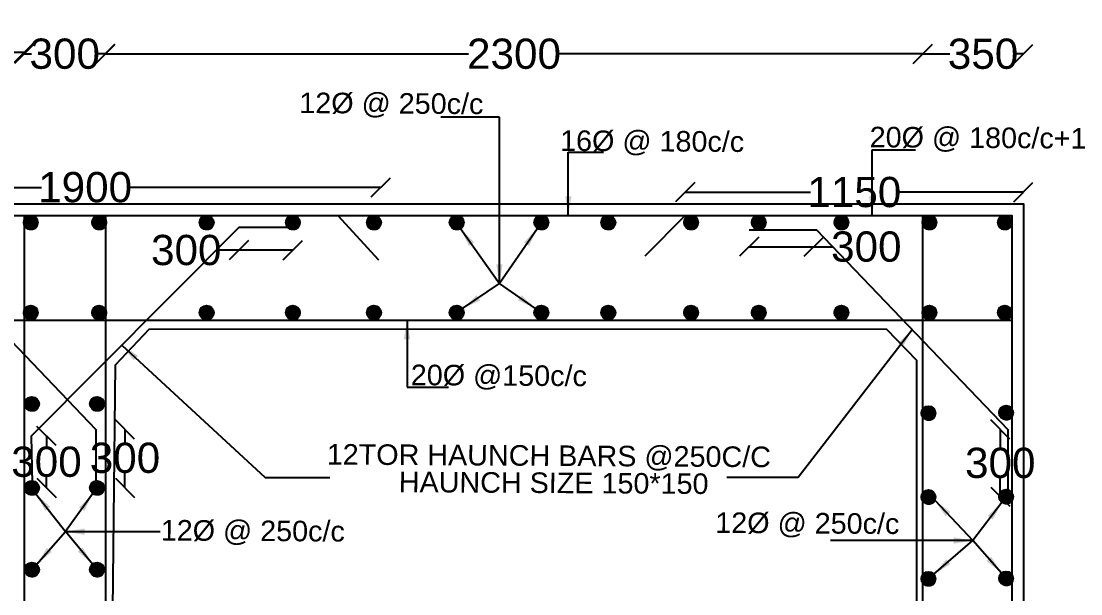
# Model space of a CAD drawing. Header units: millimetres. Extents: x 5124 to 3877021, y 2311 to 45953129.
# Drawn here: x 3868483 to 3873741, y 45943410 to 45946251 of the extents above; entities that cross this region are included whole.
import ezdxf

# ---------------------------------------------------------------- set-up
doc = ezdxf.new("R2010")
doc.units = ezdxf.units.MM
doc.header["$MEASUREMENT"] = 0
doc.layers.add('DIMENSION', color=7, linetype='Continuous')
doc.layers.add('DRAWING', color=7, linetype='Continuous')
doc.styles.get("Standard").update_dxf_attribs({"font": 'arial.ttf', "height": 150})
doc.dimstyles.get("Standard").update_dxf_attribs({"dimtxt": 200, "dimasz": 110, "dimexe": 0.18, "dimexo": 0.0625, "dimgap": 0.09, "dimtad": 0, "dimtih": 1, "dimtoh": 1, "dimdec": 0, "dimzin": 0, "dimdsep": 46, "dimtxsty": 'Standard', "dimblk": 'OBLIQUE', "dimcen": 0.09, "dimse1": 1, "dimse2": 1, "dimadec": 0, "dimazin": 0, "dimtfac": 1, "dimtdec": 0, "dimtofl": 0, "dimtmove": 0, "dimatfit": 3, "dimfxl": 1, "dimtolj": 1, "dimtzin": 0, "dimarcsym": 0})

# ---------------------------------------------------------------- blocks, each defined once
blk = doc.blocks.new('_Oblique')
at = {"color": 0, "linetype": 'ByBlock', "lineweight": -2}
blk.add_line((-0.5, -0.5), (0.5, 0.5), dxfattribs=at)
blk = doc.blocks.new('*D138')
at = {"layer": 'Defpoints', "color": 0, "transparency": 16777216}
for p in [(3868497.6, 45946096.1), (3864397.6, 45945287.4), (3868497.6, 45945287.4)]:
    blk.add_point(p, dxfattribs=at)
at = {"layer": 'DIMENSION', "color": 0, "lineweight": -2, "transparency": 16777216}
for p, q in [((3864397.6, 45946096.1), (3866222.5, 45946096.1)), ((3868497.6, 45946096.1), (3866672.7, 45946096.1))]:
    blk.add_line(p, q, dxfattribs=at)
at = {"layer": 'DIMENSION', "color": 0, "lineweight": -2, "transparency": 16777216, "xscale": 95, "yscale": 95, "zscale": 95, "rotation": 180}
blk.add_blockref('_Oblique', (3864397.6, 45946096.1), dxfattribs=at)
at = {"layer": 'DIMENSION', "color": 0, "lineweight": -2, "transparency": 16777216, "xscale": 95, "yscale": 95, "zscale": 95}
blk.add_blockref('_Oblique', (3868497.6, 45946096.1), dxfattribs=at)
at = {"layer": 'DIMENSION', "color": 0, "transparency": 16777216, "insert": (3866447.6, 45946096.1), "char_height": 150, "attachment_point": 5}
blk.add_mtext('\\A1;2300', dxfattribs=at)
blk = doc.blocks.new('*D139')
at = {"layer": 'Defpoints', "color": 0, "transparency": 16777216}
for p in [(3868900.9, 45946088.9), (3868497.6, 45945287.4), (3868900.9, 45945287.4)]:
    blk.add_point(p, dxfattribs=at)
at = {"layer": 'DIMENSION', "color": 0, "lineweight": -2, "transparency": 16777216}
for p, q in [((3868497.6, 45946088.9), (3868533.8, 45946088.9)), ((3868900.9, 45946088.9), (3868864.7, 45946088.9))]:
    blk.add_line(p, q, dxfattribs=at)
at = {"layer": 'DIMENSION', "color": 0, "lineweight": -2, "transparency": 16777216, "xscale": 95, "yscale": 95, "zscale": 95, "rotation": 180}
blk.add_blockref('_Oblique', (3868497.6, 45946088.9), dxfattribs=at)
at = {"layer": 'DIMENSION', "color": 0, "lineweight": -2, "transparency": 16777216, "xscale": 95, "yscale": 95, "zscale": 95}
blk.add_blockref('_Oblique', (3868900.9, 45946088.9), dxfattribs=at)
at = {"layer": 'DIMENSION', "color": 0, "transparency": 16777216, "insert": (3868699.2, 45946088.9), "char_height": 150, "attachment_point": 5}
blk.add_mtext('\\A1;300', dxfattribs=at)
blk = doc.blocks.new('*D140')
at = {"layer": 'Defpoints', "color": 0, "transparency": 16777216}
for p in [(3872956.3, 45946088.7), (3868900.9, 45945269.2), (3872956.3, 45945287.4)]:
    blk.add_point(p, dxfattribs=at)
at = {"layer": 'DIMENSION', "color": 0, "lineweight": -2, "transparency": 16777216}
for p, q in [((3868900.9, 45946088.7), (3870703.5, 45946088.7)), ((3872956.3, 45946088.7), (3871153.7, 45946088.7))]:
    blk.add_line(p, q, dxfattribs=at)
at = {"layer": 'DIMENSION', "color": 0, "lineweight": -2, "transparency": 16777216, "xscale": 95, "yscale": 95, "zscale": 95, "rotation": 180}
blk.add_blockref('_Oblique', (3868900.9, 45946088.7), dxfattribs=at)
at = {"layer": 'DIMENSION', "color": 0, "lineweight": -2, "transparency": 16777216, "xscale": 95, "yscale": 95, "zscale": 95}
blk.add_blockref('_Oblique', (3872956.3, 45946088.7), dxfattribs=at)
at = {"layer": 'DIMENSION', "color": 0, "transparency": 16777216, "insert": (3870928.6, 45946088.7), "char_height": 150, "attachment_point": 5}
blk.add_mtext('\\A1;2300', dxfattribs=at)
blk = doc.blocks.new('*D141')
at = {"layer": 'Defpoints', "color": 0, "transparency": 16777216}
for p in [(3870267.7, 45945426.8), (3867333.2, 45945287.4), (3870267.7, 45945287.4)]:
    blk.add_point(p, dxfattribs=at)
at = {"layer": 'DIMENSION', "color": 0, "lineweight": -2, "transparency": 16777216}
for p, q in [((3867333.2, 45945426.8), (3868583.7, 45945426.8)), ((3870267.7, 45945426.8), (3869017.2, 45945426.8))]:
    blk.add_line(p, q, dxfattribs=at)
at = {"layer": 'DIMENSION', "color": 0, "lineweight": -2, "transparency": 16777216, "xscale": 95, "yscale": 95, "zscale": 95, "rotation": 180}
blk.add_blockref('_Oblique', (3867333.2, 45945426.8), dxfattribs=at)
at = {"layer": 'DIMENSION', "color": 0, "lineweight": -2, "transparency": 16777216, "xscale": 95, "yscale": 95, "zscale": 95}
blk.add_blockref('_Oblique', (3870267.7, 45945426.8), dxfattribs=at)
at = {"layer": 'DIMENSION', "color": 0, "transparency": 16777216, "insert": (3868800.4, 45945426.8), "char_height": 150, "attachment_point": 5}
blk.add_mtext('\\A1;1900', dxfattribs=at)
blk = doc.blocks.new('*D142')
at = {"layer": 'Defpoints', "color": 0, "transparency": 16777216}
for p in [(3869562.8, 45945228.3), (3869831.4, 45945217.2), (3869562.8, 45945115)]:
    blk.add_point(p, dxfattribs=at)
at = {"layer": 'DIMENSION', "color": 0, "lineweight": -2, "transparency": 16777216}
for p, q in [((3869562.8, 45945115), (3869467.8, 45945115)), ((3869831.4, 45945115), (3869562.8, 45945115))]:
    blk.add_line(p, q, dxfattribs=at)
at = {"layer": 'DIMENSION', "color": 0, "lineweight": -2, "transparency": 16777216, "xscale": 95, "yscale": 95, "zscale": 95, "rotation": 180}
blk.add_blockref('_Oblique', (3869562.8, 45945115), dxfattribs=at)
at = {"layer": 'DIMENSION', "color": 0, "lineweight": -2, "transparency": 16777216, "xscale": 95, "yscale": 95, "zscale": 95}
blk.add_blockref('_Oblique', (3869831.4, 45945115), dxfattribs=at)
at = {"layer": 'DIMENSION', "color": 0, "transparency": 16777216, "insert": (3869302.3, 45945115), "char_height": 150, "attachment_point": 5}
blk.add_mtext('\\A1;300', dxfattribs=at)
blk = doc.blocks.new('*D149')
at = {"layer": 'Defpoints', "color": 0, "transparency": 16777216}
for p in [(3868533.4, 45944193.2), (3868608.6, 45944193.2), (3868536.6, 45943936)]:
    blk.add_point(p, dxfattribs=at)
at = {"layer": 'DIMENSION', "color": 0, "lineweight": -2, "transparency": 16777216}
for p, q in [((3868608.6, 45944193.2), (3868608.6, 45944141.3)), ((3868608.6, 45943936), (3868608.6, 45943987.9))]:
    blk.add_line(p, q, dxfattribs=at)
at = {"layer": 'DIMENSION', "color": 0, "lineweight": -2, "transparency": 16777216, "xscale": 95, "yscale": 95, "zscale": 95}
for p, rotation in [((3868608.6, 45944193.2), 90), ((3868608.6, 45943936), 270)]:
    blk.add_blockref('_Oblique', p, dxfattribs=dict(at, rotation=rotation))
at = {"layer": 'DIMENSION', "color": 0, "transparency": 16777216, "insert": (3868608.6, 45944064.6), "char_height": 150, "attachment_point": 5}
blk.add_mtext('\\A1;300', dxfattribs=at)
blk = doc.blocks.new('*D150')
at = {"layer": 'Defpoints', "color": 0, "transparency": 16777216}
for p in [(3868853.8, 45944225.8), (3868859.6, 45943936), (3868998.2, 45943936)]:
    blk.add_point(p, dxfattribs=at)
at = {"layer": 'DIMENSION', "color": 0, "lineweight": -2, "transparency": 16777216}
for p, q in [((3868998.2, 45944225.8), (3868998.2, 45944160.8)), ((3868998.2, 45943936), (3868998.2, 45944007.4))]:
    blk.add_line(p, q, dxfattribs=at)
at = {"layer": 'DIMENSION', "color": 0, "lineweight": -2, "transparency": 16777216, "xscale": 95, "yscale": 95, "zscale": 95}
for p, rotation in [((3868998.2, 45944225.8), 90), ((3868998.2, 45943936), 270)]:
    blk.add_blockref('_Oblique', p, dxfattribs=dict(at, rotation=rotation))
at = {"layer": 'DIMENSION', "color": 0, "transparency": 16777216, "insert": (3868998.2, 45944084.1), "char_height": 150, "attachment_point": 5}
blk.add_mtext('\\A1;300', dxfattribs=at)
blk = doc.blocks.new('*D151')
at = {"layer": 'Defpoints', "color": 0, "transparency": 16777216}
for p in [(3872095.3, 45945215.5), (3872416.3, 45945215.5), (3872416.3, 45945132.1)]:
    blk.add_point(p, dxfattribs=at)
at = {"layer": 'DIMENSION', "color": 0, "lineweight": -2, "transparency": 16777216}
for p, q in [((3872095.3, 45945132.1), (3872416.3, 45945132.1)), ((3872416.3, 45945132.1), (3872511.3, 45945132.1))]:
    blk.add_line(p, q, dxfattribs=at)
at = {"layer": 'DIMENSION', "color": 0, "lineweight": -2, "transparency": 16777216, "xscale": 95, "yscale": 95, "zscale": 95, "rotation": 180}
blk.add_blockref('_Oblique', (3872095.3, 45945132.1), dxfattribs=at)
at = {"layer": 'DIMENSION', "color": 0, "lineweight": -2, "transparency": 16777216, "xscale": 95, "yscale": 95, "zscale": 95}
blk.add_blockref('_Oblique', (3872416.3, 45945132.1), dxfattribs=at)
at = {"layer": 'DIMENSION', "color": 0, "transparency": 16777216, "insert": (3872676.8, 45945132.1), "char_height": 150, "attachment_point": 5}
blk.add_mtext('\\A1;300', dxfattribs=at)
blk = doc.blocks.new('*D152')
at = {"layer": 'Defpoints', "color": 0, "transparency": 16777216}
for p in [(3873456, 45945402.7), (3871778.2, 45945287.4), (3873456, 45945252)]:
    blk.add_point(p, dxfattribs=at)
at = {"layer": 'DIMENSION', "color": 0, "lineweight": -2, "transparency": 16777216}
for p, q in [((3871778.2, 45945402.7), (3872400.3, 45945402.7)), ((3873456, 45945402.7), (3872833.9, 45945402.7))]:
    blk.add_line(p, q, dxfattribs=at)
at = {"layer": 'DIMENSION', "color": 0, "lineweight": -2, "transparency": 16777216, "xscale": 95, "yscale": 95, "zscale": 95, "rotation": 180}
blk.add_blockref('_Oblique', (3871778.2, 45945402.7), dxfattribs=at)
at = {"layer": 'DIMENSION', "color": 0, "lineweight": -2, "transparency": 16777216, "xscale": 95, "yscale": 95, "zscale": 95}
blk.add_blockref('_Oblique', (3873456, 45945402.7), dxfattribs=at)
at = {"layer": 'DIMENSION', "color": 0, "transparency": 16777216, "insert": (3872617.1, 45945402.7), "char_height": 150, "attachment_point": 5}
blk.add_mtext('\\A1;1150', dxfattribs=at)
blk = doc.blocks.new('*D153')
at = {"layer": 'Defpoints', "color": 0, "transparency": 16777216}
for p in [(3873378.5, 45944225.8), (3873341.5, 45943892.2), (3873370.5, 45943892.2)]:
    blk.add_point(p, dxfattribs=at)
at = {"layer": 'DIMENSION', "color": 0, "lineweight": -2, "transparency": 16777216}
for p, q in [((3873341.5, 45944225.8), (3873341.5, 45944135.6)), ((3873341.5, 45943892.2), (3873341.5, 45943982.3))]:
    blk.add_line(p, q, dxfattribs=at)
at = {"layer": 'DIMENSION', "color": 0, "lineweight": -2, "transparency": 16777216, "xscale": 95, "yscale": 95, "zscale": 95}
for p, rotation in [((3873341.5, 45944225.8), 90), ((3873341.5, 45943892.2), 270)]:
    blk.add_blockref('_Oblique', p, dxfattribs=dict(at, rotation=rotation))
at = {"layer": 'DIMENSION', "color": 0, "transparency": 16777216, "insert": (3873341.5, 45944059), "char_height": 150, "attachment_point": 5}
blk.add_mtext('\\A1;300', dxfattribs=at)
blk = doc.blocks.new('*D122')
at = {"layer": 'Defpoints', "color": 0, "transparency": 16777216}
for p in [(3873456, 45946251.1), (3873456, 45946088.7), (3872956.3, 45940264.5)]:
    blk.add_point(p, dxfattribs=at)
at = {"layer": 'DIMENSION', "color": 0, "lineweight": -2, "transparency": 16777216}
for p, q in [((3872956.3, 45946088.7), (3873090.5, 45946088.7)), ((3873456, 45946088.7), (3873421.5, 45946088.7))]:
    blk.add_line(p, q, dxfattribs=at)
at = {"layer": 'DIMENSION', "color": 0, "lineweight": -2, "transparency": 16777216, "xscale": 95, "yscale": 95, "zscale": 95, "rotation": 180}
blk.add_blockref('_Oblique', (3872956.3, 45946088.7), dxfattribs=at)
at = {"layer": 'DIMENSION', "color": 0, "lineweight": -2, "transparency": 16777216, "xscale": 95, "yscale": 95, "zscale": 95}
blk.add_blockref('_Oblique', (3873456, 45946088.7), dxfattribs=at)
at = {"layer": 'DIMENSION', "color": 0, "transparency": 16777216, "insert": (3873256, 45946088.7), "char_height": 150, "attachment_point": 5}
blk.add_mtext('\\A1;350', dxfattribs=at)
blk = doc.blocks.new('*D159')
at = {"layer": 'Defpoints', "color": 0, "lineweight": -2, "transparency": 16777216}
for p, q in [((3874904.5, 45945345.4), (3874904.5, 45945033.4)), ((3874904.5, 45944768.4), (3874904.5, 45944880.1))]:
    blk.add_line(p, q, dxfattribs=at)
at = {"layer": 'Defpoints', "color": 0, "transparency": 16777216}
for p in [(3873456, 45945345.4), (3873398, 45944768.4), (3874904.5, 45944768.4)]:
    blk.add_point(p, dxfattribs=at)
at = {"layer": 'Defpoints', "color": 0, "lineweight": -2, "transparency": 16777216, "xscale": 95, "yscale": 95, "zscale": 95}
for p, rotation in [((3874904.5, 45945345.4), 90), ((3874904.5, 45944768.4), 270)]:
    blk.add_blockref('_Oblique', p, dxfattribs=dict(at, rotation=rotation))
at = {"layer": 'Defpoints', "color": 0, "transparency": 16777216, "insert": (3874904.5, 45944956.7), "char_height": 150, "attachment_point": 5}
blk.add_mtext('\\A1;400', dxfattribs=at)
blk = doc.blocks.new('*D160')
at = {"layer": 'Defpoints', "color": 0, "lineweight": -2, "transparency": 16777216}
for p, q in [((3874905.1, 45944768.4), (3874905.1, 45943763.7)), ((3874905.1, 45941871.6), (3874905.1, 45943610.4))]:
    blk.add_line(p, q, dxfattribs=at)
at = {"layer": 'Defpoints', "color": 0, "transparency": 16777216}
for p in [(3873398, 45944768.4), (3873398, 45941871.6), (3874905.1, 45941871.6)]:
    blk.add_point(p, dxfattribs=at)
at = {"layer": 'Defpoints', "color": 0, "lineweight": -2, "transparency": 16777216, "xscale": 95, "yscale": 95, "zscale": 95}
for p, rotation in [((3874905.1, 45944768.4), 90), ((3874905.1, 45941871.6), 270)]:
    blk.add_blockref('_Oblique', p, dxfattribs=dict(at, rotation=rotation))
at = {"layer": 'Defpoints', "color": 0, "transparency": 16777216, "insert": (3874905.1, 45943687.1), "char_height": 150, "attachment_point": 5}
blk.add_mtext('\\A1;1500', dxfattribs=at)

msp = doc.modelspace()

# ---------------------------------------------------------------- hatches: boundary and pattern name
at = {"layer": 'DRAWING'}
h = msp.add_hatch(dxfattribs=at)
h.set_pattern_fill('ANSI31', color=256, scale=0.463851, style=0)
h.set_pattern_definition([(45, (2201396.726847, 24633625.08241), (-0.04099901149771, 0.04099901149771), [])])
h.paths.add_polyline_path([(3868565.9, 45945252.4, 0.958694), (3868495.8, 45945255.3), (3868495.8, 45945249.4, 0.958694)])
h = msp.add_hatch(dxfattribs=at)
h.set_pattern_fill('ANSI31', color=256, scale=0.463851, style=0)
h.set_pattern_definition([(45, (2201735.96333, 24633625.08241), (-0.04099901149771, 0.04099901149771), [])])
h.paths.add_polyline_path([(3868905.2, 45945252.4, 0.958694), (3868835, 45945255.3), (3868835, 45945249.4, 0.958694)])
h = msp.add_hatch(dxfattribs=at)
h.set_pattern_fill('ANSI31', color=256, scale=0.463851, style=0)
h.set_pattern_definition([(45, (2202269.33241, 24633625.08241), (-0.04099901149771, 0.04099901149771), [])])
h.paths.add_polyline_path([(3869438.5, 45945252.4, 0.958694), (3869368.4, 45945255.3), (3869368.4, 45945249.4, 0.958694)])
h = msp.add_hatch(dxfattribs=at)
h.set_pattern_fill('ANSI31', color=256, scale=0.463851, style=0)
h.set_pattern_definition([(45, (2202697.37564, 24633625.08241), (-0.04099901149771, 0.04099901149771), [])])
h.paths.add_polyline_path([(3869866.6, 45945252.4, 0.958694), (3869796.4, 45945255.3), (3869796.4, 45945249.4, 0.958694)])
h = msp.add_hatch(dxfattribs=at)
h.set_pattern_fill('ANSI31', color=256, scale=0.463851, style=0)
h.set_pattern_definition([(45, (2203099.384743, 24633625.08241), (-0.04099901149771, 0.04099901149771), [])])
h.paths.add_polyline_path([(3870268.6, 45945252.4, 0.958694), (3870198.4, 45945255.3), (3870198.4, 45945249.4, 0.958694)])
h = msp.add_hatch(dxfattribs=at)
h.set_pattern_fill('ANSI31', color=256, scale=0.463851, style=0)
h.set_pattern_definition([(45, (2203510.248093, 24633625.08241), (-0.04099901149771, 0.04099901149771), [])])
h.paths.add_polyline_path([(3870679.4, 45945252.4, 0.958694), (3870609.3, 45945255.3), (3870609.3, 45945249.4, 0.958694)])
h = msp.add_hatch(dxfattribs=at)
h.set_pattern_fill('ANSI31', color=256, scale=0.463851, style=0)
h.set_pattern_definition([(45, (2203930.22999, 24633625.08241), (-0.04099901149771, 0.04099901149771), [])])
h.paths.add_polyline_path([(3871099.4, 45945252.4, 0.958694), (3871029.3, 45945255.3), (3871029.3, 45945249.4, 0.958694)])
h = msp.add_hatch(dxfattribs=at)
h.set_pattern_fill('ANSI31', color=256, scale=0.463851, style=0)
h.set_pattern_definition([(45, (2204262.26414, 24633625.08241), (-0.04099901149771, 0.04099901149771), [])])
h.paths.add_polyline_path([(3871431.5, 45945252.4, 0.958694), (3871361.3, 45945255.3), (3871361.3, 45945249.4, 0.958694)])
h = msp.add_hatch(dxfattribs=at)
h.set_pattern_fill('ANSI31', color=256, scale=0.463851, style=0)
h.set_pattern_definition([(45, (2204673.12749, 24633625.08241), (-0.04099901149771, 0.04099901149771), [])])
h.paths.add_polyline_path([(3871842.3, 45945252.4, 0.958694), (3871772.2, 45945255.3), (3871772.2, 45945249.4, 0.958694)])
h = msp.add_hatch(dxfattribs=at)
h.set_pattern_fill('ANSI31', color=256, scale=0.463851, style=0)
h.set_pattern_definition([(45, (2205009.126226, 24633625.08241), (-0.04099901149771, 0.04099901149771), [])])
h.paths.add_polyline_path([(3872178.3, 45945252.4, 0.958694), (3872108.2, 45945255.3), (3872108.2, 45945249.4, 0.958694)])
h = msp.add_hatch(dxfattribs=at)
h.set_pattern_fill('ANSI31', color=256, scale=0.463851, style=0)
h.set_pattern_definition([(45, (2205419.19666, 24633625.08241), (-0.04099901149771, 0.04099901149771), [])])
h.paths.add_polyline_path([(3872588.4, 45945252.4, 0.958694), (3872518.3, 45945255.3), (3872518.3, 45945249.4, 0.958694)])
h = msp.add_hatch(dxfattribs=at)
h.set_pattern_fill('ANSI31', color=256, scale=0.463851, style=0)
h.set_pattern_definition([(45, (2205856.02805, 24633625.08241), (-0.04099901149771, 0.04099901149771), [])])
h.paths.add_polyline_path([(3873025.2, 45945252.4, 0.958694), (3872955.1, 45945255.3), (3872955.1, 45945249.4, 0.958694)])
h = msp.add_hatch(dxfattribs=at)
h.set_pattern_fill('ANSI31', color=256, scale=0.463851, style=0)
h.set_pattern_definition([(45, (2206230.08682, 24633625.08241), (-0.04099901149771, 0.04099901149771), [])])
h.paths.add_polyline_path([(3873399.3, 45945252.4, 0.958694), (3873329.1, 45945255.3), (3873329.1, 45945249.4, 0.958694)])
h = msp.add_hatch(dxfattribs=at)
h.set_pattern_fill('ANSI31', color=256, scale=0.463851, style=0)
h.set_pattern_definition([(45, (2201396.726847, 24633177.99368), (-0.04099901149771, 0.04099901149771), [])])
h.paths.add_polyline_path([(3868565.9, 45944805.3, 0.958694), (3868495.8, 45944808.2), (3868495.8, 45944802.3, 0.958694)])
h = msp.add_hatch(dxfattribs=at)
h.set_pattern_fill('ANSI31', color=256, scale=0.463851, style=0)
h.set_pattern_definition([(45, (2201735.96333, 24633177.99368), (-0.04099901149771, 0.04099901149771), [])])
h.paths.add_polyline_path([(3868905.2, 45944805.3, 0.958694), (3868835, 45944808.2), (3868835, 45944802.3, 0.958694)])
h = msp.add_hatch(dxfattribs=at)
h.set_pattern_fill('ANSI31', color=256, scale=0.463851, style=0)
h.set_pattern_definition([(45, (2202269.33241, 24633177.99368), (-0.04099901149771, 0.04099901149771), [])])
h.paths.add_polyline_path([(3869438.5, 45944805.3, 0.958694), (3869368.4, 45944808.2), (3869368.4, 45944802.3, 0.958694)])
h = msp.add_hatch(dxfattribs=at)
h.set_pattern_fill('ANSI31', color=256, scale=0.463851, style=0)
h.set_pattern_definition([(45, (2202697.37564, 24633177.99368), (-0.04099901149771, 0.04099901149771), [])])
h.paths.add_polyline_path([(3869866.6, 45944805.3, 0.958694), (3869796.4, 45944808.2), (3869796.4, 45944802.3, 0.958694)])
h = msp.add_hatch(dxfattribs=at)
h.set_pattern_fill('ANSI31', color=256, scale=0.463851, style=0)
h.set_pattern_definition([(45, (2203099.384743, 24633177.99368), (-0.04099901149771, 0.04099901149771), [])])
h.paths.add_polyline_path([(3870268.6, 45944805.3, 0.958694), (3870198.4, 45944808.2), (3870198.4, 45944802.3, 0.958694)])
h = msp.add_hatch(dxfattribs=at)
h.set_pattern_fill('ANSI31', color=256, scale=0.463851, style=0)
h.set_pattern_definition([(45, (2203510.248093, 24633177.99368), (-0.04099901149771, 0.04099901149771), [])])
h.paths.add_polyline_path([(3870679.4, 45944805.3, 0.958694), (3870609.3, 45944808.2), (3870609.3, 45944802.3, 0.958694)])
h = msp.add_hatch(dxfattribs=at)
h.set_pattern_fill('ANSI31', color=256, scale=0.463851, style=0)
h.set_pattern_definition([(45, (2203930.22999, 24633177.99368), (-0.04099901149771, 0.04099901149771), [])])
h.paths.add_polyline_path([(3871099.4, 45944805.3, 0.958694), (3871029.3, 45944808.2), (3871029.3, 45944802.3, 0.958694)])
h = msp.add_hatch(dxfattribs=at)
h.set_pattern_fill('ANSI31', color=256, scale=0.463851, style=0)
h.set_pattern_definition([(45, (2204262.26414, 24633177.99368), (-0.04099901149771, 0.04099901149771), [])])
h.paths.add_polyline_path([(3871431.5, 45944805.3, 0.958694), (3871361.3, 45944808.2), (3871361.3, 45944802.3, 0.958694)])
h = msp.add_hatch(dxfattribs=at)
h.set_pattern_fill('ANSI31', color=256, scale=0.463851, style=0)
h.set_pattern_definition([(45, (2204673.12749, 24633177.99368), (-0.04099901149771, 0.04099901149771), [])])
h.paths.add_polyline_path([(3871842.3, 45944805.3, 0.958694), (3871772.2, 45944808.2), (3871772.2, 45944802.3, 0.958694)])
h = msp.add_hatch(dxfattribs=at)
h.set_pattern_fill('ANSI31', color=256, scale=0.463851, style=0)
h.set_pattern_definition([(45, (2205009.126226, 24633177.99368), (-0.04099901149771, 0.04099901149771), [])])
h.paths.add_polyline_path([(3872178.3, 45944805.3, 0.958694), (3872108.2, 45944808.2), (3872108.2, 45944802.3, 0.958694)])
h = msp.add_hatch(dxfattribs=at)
h.set_pattern_fill('ANSI31', color=256, scale=0.463851, style=0)
h.set_pattern_definition([(45, (2205419.19666, 24633177.99368), (-0.04099901149771, 0.04099901149771), [])])
h.paths.add_polyline_path([(3872588.4, 45944805.3, 0.958694), (3872518.3, 45944808.2), (3872518.3, 45944802.3, 0.958694)])
h = msp.add_hatch(dxfattribs=at)
h.set_pattern_fill('ANSI31', color=256, scale=0.463851, style=0)
h.set_pattern_definition([(45, (2205856.02805, 24633177.99368), (-0.04099901149771, 0.04099901149771), [])])
h.paths.add_polyline_path([(3873025.2, 45944805.3, 0.958694), (3872955.1, 45944808.2), (3872955.1, 45944802.3, 0.958694)])
h = msp.add_hatch(dxfattribs=at)
h.set_pattern_fill('ANSI31', color=256, scale=0.463851, style=0)
h.set_pattern_definition([(45, (2206230.08682, 24633177.99368), (-0.04099901149771, 0.04099901149771), [])])
h.paths.add_polyline_path([(3873399.3, 45944805.3, 0.958694), (3873329.1, 45944808.2), (3873329.1, 45944802.3, 0.958694)])
h = msp.add_hatch(dxfattribs=at)
h.set_pattern_fill('ANSI31', color=256, scale=0.463851, style=0)
h.set_pattern_definition([(45, (2201402.53053, 24632725.18763), (-0.04099901149771, 0.04099901149771), [])])
h.paths.add_polyline_path([(3868571.7, 45944352.5, 0.958694), (3868501.6, 45944355.4), (3868501.6, 45944349.5, 0.958694)])
h = msp.add_hatch(dxfattribs=at)
h.set_pattern_fill('ANSI31', color=256, scale=0.463851, style=0)
h.set_pattern_definition([(45, (2201725.512206, 24632725.18763), (-0.04099901149771, 0.04099901149771), [])])
h.paths.add_polyline_path([(3868894.7, 45944352.5, 0.958694), (3868824.6, 45944355.4), (3868824.6, 45944349.5, 0.958694)])
h = msp.add_hatch(dxfattribs=at)
h.set_pattern_fill('ANSI31', color=256, scale=0.463851, style=0)
h.set_pattern_definition([(45, (2205850.9952, 24632679.62205), (-0.04099901149771, 0.04099901149771), [])])
h.paths.add_polyline_path([(3873020.2, 45944306.9, 0.958694), (3872950.1, 45944309.9), (3872950.1, 45944303.9, 0.958694)])
h = msp.add_hatch(dxfattribs=at)
h.set_pattern_fill('ANSI31', color=256, scale=0.463851, style=0)
h.set_pattern_definition([(45, (2206236.43985, 24632681.399324), (-0.04099901149771, 0.04099901149771), [])])
h.paths.add_polyline_path([(3873405.6, 45944308.7, 0.958694), (3873335.5, 45944311.6), (3873335.5, 45944305.7, 0.958694)])
h = msp.add_hatch(dxfattribs=at)
h.set_pattern_fill('ANSI31', color=256, scale=0.463851, style=0)
h.set_pattern_definition([(45, (2201402.53053, 24632308.693095), (-0.04099901149771, 0.04099901149771), [])])
h.paths.add_polyline_path([(3868571.7, 45943936, 0.958694), (3868501.6, 45943938.9), (3868501.6, 45943933, 0.958694)])
h = msp.add_hatch(dxfattribs=at)
h.set_pattern_fill('ANSI31', color=256, scale=0.463851, style=0)
h.set_pattern_definition([(45, (2201725.512206, 24632308.693095), (-0.04099901149771, 0.04099901149771), [])])
h.paths.add_polyline_path([(3868894.7, 45943936, 0.958694), (3868824.6, 45943938.9), (3868824.6, 45943933, 0.958694)])
h = msp.add_hatch(dxfattribs=at)
h.set_pattern_fill('ANSI31', color=256, scale=0.463851, style=0)
h.set_pattern_definition([(45, (2205850.9952, 24632263.127514), (-0.04099901149771, 0.04099901149771), [])])
h.paths.add_polyline_path([(3873020.2, 45943890.4, 0.958694), (3872950.1, 45943893.4), (3872950.1, 45943887.4, 0.958694)])
h = msp.add_hatch(dxfattribs=at)
h.set_pattern_fill('ANSI31', color=256, scale=0.463851, style=0)
h.set_pattern_definition([(45, (2206236.43985, 24632264.904786), (-0.04099901149771, 0.04099901149771), [])])
h.paths.add_polyline_path([(3873405.6, 45943892.2, 0.958694), (3873335.5, 45943895.1), (3873335.5, 45943889.2, 0.958694)])
h = msp.add_hatch(dxfattribs=at)
h.set_pattern_fill('ANSI31', color=256, scale=0.463851, style=0)
h.set_pattern_definition([(45, (2201402.53053, 24631903.015404), (-0.04099901149771, 0.04099901149771), [])])
h.paths.add_polyline_path([(3868571.7, 45943530.3, 0.958694), (3868501.6, 45943533.2), (3868501.6, 45943527.3, 0.958694)])
h = msp.add_hatch(dxfattribs=at)
h.set_pattern_fill('ANSI31', color=256, scale=0.463851, style=0)
h.set_pattern_definition([(45, (2201725.512206, 24631903.015404), (-0.04099901149771, 0.04099901149771), [])])
h.paths.add_polyline_path([(3868894.7, 45943530.3, 0.958694), (3868824.6, 45943533.2), (3868824.6, 45943527.3, 0.958694)])
h = msp.add_hatch(dxfattribs=at)
h.set_pattern_fill('ANSI31', color=256, scale=0.463851, style=0)
h.set_pattern_definition([(45, (2205850.9952, 24631857.44982), (-0.04099901149771, 0.04099901149771), [])])
h.paths.add_polyline_path([(3873020.2, 45943484.7, 0.958694), (3872950.1, 45943487.7), (3872950.1, 45943481.8, 0.958694)])
h = msp.add_hatch(dxfattribs=at)
h.set_pattern_fill('ANSI31', color=256, scale=0.463851, style=0)
h.set_pattern_definition([(45, (2206236.43985, 24631859.227095), (-0.04099901149771, 0.04099901149771), [])])
h.paths.add_polyline_path([(3873405.6, 45943486.5, 0.958694), (3873335.5, 45943489.5), (3873335.5, 45943483.5, 0.958694)])

# ---------------------------------------------------------------- linework, layer by layer
at = {"layer": 'DIMENSION'}
for points in [[(3864455.6, 45945345.4), (3873456, 45945345.4), (3873456, 45941215.8), (3864455.6, 45941215.8)], [(3864397.6, 45945287.4), (3873398, 45945287.4), (3873398, 45941273.9), (3864397.6, 45941273.9)], [(3868497.6, 45945287.4), (3868497.6, 45941273.9)], [(3868900.9, 45945287.4), (3868900.9, 45941273.9)], [(3870054.8, 45945287.4), (3870256.6, 45945066.5)], [(3871778.2, 45945287.4), (3871577.6, 45945086)], [(3872956.3, 45945287.4), (3872956.3, 45941273.9)], [(3864397.6, 45944768.4), (3873398, 45944768.4)]]:
    msp.add_lwpolyline(points, dxfattribs=at)
at = {"layer": 'DRAWING'}
for points in [[(3867570.6, 45945215.5), (3867891.6, 45945215.5), (3867905.2, 45945215.5), (3868853.8, 45944225.8), (3868853.8, 45943910.4)], [(3869852.1, 45945228.3), (3869562.8, 45945228.3), (3868533.4, 45944193.2), (3868536.9, 45943957.1)], [(3872095.3, 45945215.5), (3872416.3, 45945215.5), (3872430, 45945215.5), (3873378.5, 45944225.8), (3873378.5, 45943910.4)], [(3869120.6, 45944724.3), (3872777.7, 45944724.1), (3872925.9, 45944570), (3872925.9, 45941985.5), (3872783, 45941861.7), (3869031.8, 45941861.7), (3868922.5, 45941964.9), (3868950.4, 45944545.8), (3869120.6, 45944724.3)]]:
    msp.add_lwpolyline(points, dxfattribs=at)
for centre in [(3868530.8, 45945252.4), (3868870, 45945252.4), (3869403.4, 45945252.4), (3869831.4, 45945252.4), (3870233.5, 45945252.4), (3870644.3, 45945252.4), (3871064.3, 45945252.4), (3871396.3, 45945252.4), (3871807.2, 45945252.4), (3872143.2, 45945252.4), (3872553.3, 45945252.4), (3872990.1, 45945252.4), (3873364.2, 45945252.4), (3868530.8, 45944805.3), (3868870, 45944805.3), (3869403.4, 45944805.3), (3869831.4, 45944805.3), (3870233.5, 45944805.3), (3870644.3, 45944805.3), (3871064.3, 45944805.3), (3871396.3, 45944805.3), (3871807.2, 45944805.3), (3872143.2, 45944805.3), (3872553.3, 45944805.3), (3872990.1, 45944805.3), (3873364.2, 45944805.3), (3868536.6, 45944352.5), (3868859.6, 45944352.5), (3872985.1, 45944306.9), (3873370.5, 45944308.7), (3868536.6, 45943936), (3868859.6, 45943936), (3872985.1, 45943890.4), (3873370.5, 45943892.2), (3868536.6, 45943530.3), (3868859.6, 45943530.3), (3872985.1, 45943484.7), (3873370.5, 45943486.5)]:
    msp.add_circle(centre, 35.1, dxfattribs=at)

# ---------------------------------------------------------------- texts
for s, p in [('12Ø @ 250c/c ', (3869863, 45945795.4)), ('16Ø @ 180c/c ', (3871157, 45945607.9)), ('20Ø @ 180c/c+16Ø @ 180c/c', (3872693.2, 45945625.5)), ('20Ø @150c/c ', (3870416.2, 45944445.5)), ('12TOR HAUNCH BARS @250C/C', (3869999.2, 45944051.6)), (' HAUNCH SIZE 150*150', (3870317, 45943914.9)), ('12Ø @ 250c/c ', (3871927.1, 45943712.6)), ('12Ø @ 250c/c ', (3869175.4, 45943675))]:
    msp.add_text(s, height=102.047, rotation=359.6571, dxfattribs=at).set_placement(p)

# ---------------------------------------------------------------- dimensions: what is measured, and where the dimension line sits
at = {"layer": 'Defpoints'}
for base, p1, p2, text, picture, middle in [((3874904.5, 45944768.4), (3873456, 45945345.4), (3873398, 45944768.4), '400', '*D159', (3874904.5, 45944956.7)), ((3874905.1, 45941871.6), (3873398, 45944768.4), (3873398, 45941871.6), '1500', '*D160', (3874905.1, 45943687.1))]:
    dim = msp.add_linear_dim(base=base, p1=p1, p2=p2, angle=90, text=text, dimstyle='Standard', override={"dimasz": 95, "dimfxl": 2000, "dimarcsym": 1}, dxfattribs=at)
    dim.commit()
    dim.dimension.update_dxf_attribs({"geometry": picture, "text_midpoint": middle, "dimtype": 160})
at = {"layer": 'DIMENSION'}
dim = msp.add_linear_dim(base=(3873456, 45946088.7), p1=(3872956.3, 45940264.5), p2=(3873456, 45946251.1), text='350', dimstyle='Standard', override={"dimasz": 95, "dimfxl": 2000, "dimarcsym": 1}, dxfattribs=at)
dim.commit()
dim.dimension.update_dxf_attribs({"geometry": '*D122', "text_midpoint": (3873256, 45946088.7), "dimtype": 160})
for base, p1, p2, text, picture, middle in [((3868497.6, 45946096.1), (3864397.6, 45945287.4), (3868497.6, 45945287.4), '2300', '*D138', (3866447.6, 45946096.1)), ((3868900.9, 45946088.9), (3868497.6, 45945287.4), (3868900.9, 45945287.4), '300', '*D139', (3868699.2, 45946088.9)), ((3872956.3, 45946088.7), (3868900.9, 45945269.2), (3872956.3, 45945287.4), '2300', '*D140', (3870928.6, 45946088.7)), ((3870267.7, 45945426.8), (3867333.2, 45945287.4), (3870267.7, 45945287.4), '1900', '*D141', (3868800.4, 45945426.8)), ((3873456, 45945402.7), (3871778.2, 45945287.4), (3873456, 45945252), '1150', '*D152', (3872617.1, 45945402.7)), ((3869562.8, 45945115), (3869831.4, 45945217.2), (3869562.8, 45945228.3), '300', '*D142', (3869302.3, 45945115)), ((3872416.3, 45945132.1), (3872095.3, 45945215.5), (3872416.3, 45945215.5), '300', '*D151', (3872676.8, 45945132.1))]:
    dim = msp.add_linear_dim(base=base, p1=p1, p2=p2, text=text, dimstyle='Standard', override={"dimasz": 95, "dimfxl": 2000, "dimarcsym": 1}, dxfattribs=at)
    dim.commit()
    dim.dimension.update_dxf_attribs({"geometry": picture, "text_midpoint": middle})
for base, p1, p2, picture, middle in [((3868608.6, 45944193.2), (3868536.6, 45943936), (3868533.4, 45944193.2), '*D149', (3868608.6, 45944064.6)), ((3873341.5, 45943892.2), (3873378.5, 45944225.8), (3873370.5, 45943892.2), '*D153', (3873341.5, 45944059))]:
    dim = msp.add_linear_dim(base=base, p1=p1, p2=p2, angle=90, text='300', dimstyle='Standard', override={"dimasz": 95, "dimfxl": 2000, "dimarcsym": 1}, dxfattribs=at)
    dim.commit()
    dim.dimension.update_dxf_attribs({"geometry": picture, "text_midpoint": middle})
dim = msp.add_linear_dim(base=(3868998.2, 45943936), p1=(3868853.8, 45944225.8), p2=(3868859.6, 45943936), angle=90, text='300', dimstyle='Standard', override={"dimasz": 95, "dimfxl": 2000, "dimarcsym": 1}, dxfattribs=at)
dim.commit()
dim.dimension.update_dxf_attribs({"geometry": '*D150', "text_midpoint": (3868998.2, 45944084.1), "dimtype": 160})

# ---------------------------------------------------------------- leaders
at = {"layer": 'DRAWING'}
for points in [[(3870856.1, 45944949.2), (3870856.1, 45945775.4), (3870565.3, 45945775.4)], [(3872705.5, 45945287.4), (3872705.5, 45945612.5), (3872920.9, 45945612.5)], [(3871197.9, 45945287.4), (3871197.9, 45945600.8), (3871372.7, 45945600.8)], [(3870662.6, 45945222.4), (3870856.1, 45944949.2)], [(3871044.4, 45945223.4), (3870856.1, 45944949.2)], [(3870673.4, 45944825), (3870856.1, 45944949.2)], [(3871035.4, 45944825.2), (3870856.1, 45944949.2)], [(3870397.6, 45944768.4), (3870397.6, 45944436.2), (3870604, 45944436.2)], [(3872904.2, 45944720.7), (3872337.8, 45943987.9), (3871984.3, 45943987.9)], [(3868982.1, 45944644.4), (3869694.2, 45943987.1), (3870014.6, 45943987.1)], [(3868556.5, 45943907), (3868703, 45943718.8)], [(3868839, 45943907.5), (3868703, 45943718.8)], [(3873016.5, 45943874.8), (3873205.2, 45943674.6)], [(3873349.3, 45943864.2), (3873205.2, 45943674.6)], [(3868559.8, 45943556.6), (3868703, 45943718.8)], [(3868703, 45943718.8), (3869172, 45943718.8)], [(3868837.1, 45943557.3), (3868703, 45943718.8)], [(3873205.2, 45943674.6), (3872499.5, 45943674.6)], [(3873011.7, 45943507.7), (3873205.2, 45943674.6)], [(3873347.3, 45943512.9), (3873205.2, 45943674.6)]]:
    msp.add_leader(points, dimstyle='Standard', override={"dimasz": 95, "dimgap": 0.09, "dimtad": 0, "dimfxl": 2000, "dimarcsym": 1}, dxfattribs=at)

doc.saveas('drawing.dxf')
